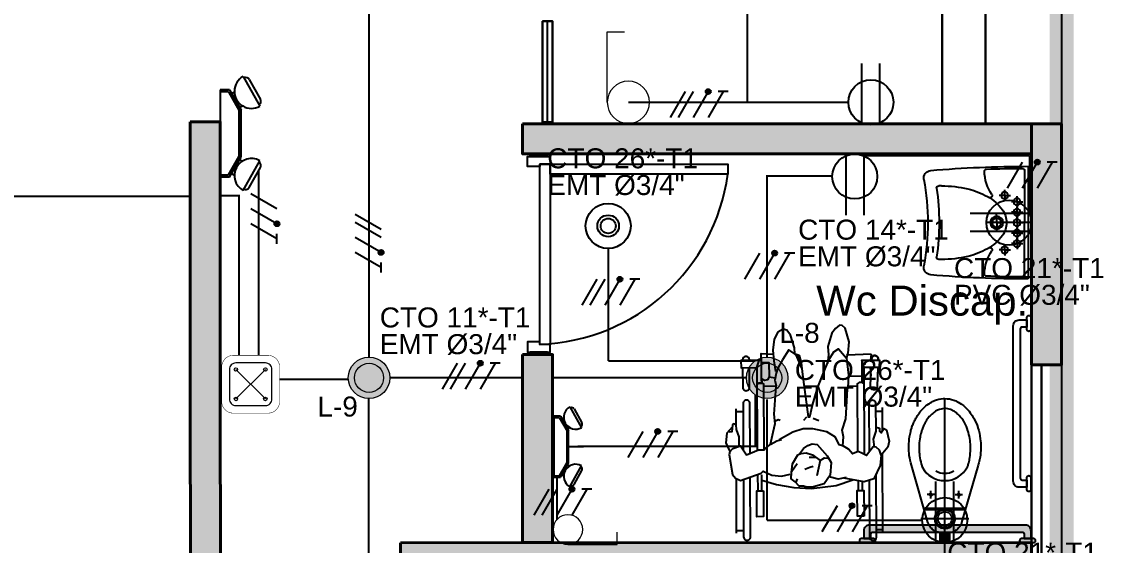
# Model space of a CAD drawing. Header units: metres. Extents: x -692 to 1029, y -233 to 3386.
# Drawn here: x 849.8 to 855.2, y 2479 to 2481.61 of the extents above; entities that cross this region are included whole.
import ezdxf
from ezdxf.lldxf.tags import DXFTag

# ---------------------------------------------------------------- set-up
doc = ezdxf.new("R2010")
doc.units = ezdxf.units.M
for name, pattern in [('HIDDEN', [9.525, 6.35, -3.175]), ('HIDDEN2', [4.7625, 3.175, -1.5875]), ('LÍNEAS_OCULTASX2', [0.75, 0.5, -0.25])]:
    doc.linetypes.add(name, pattern=pattern)
doc.layers.get('Defpoints').update_dxf_attribs({"color": 8})
for name, color, linetype in [('-ALAMBRADO', 7, 'Continuous'), ('-CN-GYD-ILUMINACION-EM', 1, 'Continuous'), ('-CN-GYD-TEXTOS', 7, 'Continuous'), ('A-columnas', 6, 'Continuous'), ('A_ACHU5', 255, 'Continuous'), ('A_METAL  PROY', 177, 'Continuous'), ('A_MUEBLES FIJOS', 252, 'Continuous'), ('AMOBLAMIENTO', 252, 'Continuous'), ('CAJA DE PASO', 86, 'Continuous'), ('F-2', 253, 'Continuous'), ('GG_PISO 5', 8, 'Continuous'), ('JCA_PROYECCIONES', 1, 'HIDDEN2'), ('LUMINARIA DE EMERGENCIA', 1, 'Continuous'), ('LUMINARIA LED CIRCULAR', 7, 'Continuous'), ('SENSOR MOVIMIENTO', 3, 'Continuous'), ('T', 1, 'Continuous')]:
    doc.layers.add(name, color=color, linetype=linetype)
for name, color, linetype, lineweight in [('-CN-GYD-TUBERIA PVC', 96, 'PVC_LINE', 25), ('-CN-GYD-TUBERÍA ILUMINACION', 5, 'Continuous', 18), ('-CN-GYD-TUBERÍA TOMACORRIENTE PVC', 86, 'Continuous', 18), ('-CN-INTERRUPTORES DE PARED', 3, 'Continuous', 20), ('_TEXTO', 7, 'Continuous', 9), ('TEXTOS', 250, 'Continuous', 20), ('Textos 1', 7, 'Continuous', 25), ('Vidrio', 253, 'Continuous', 30)]:
    doc.layers.add(name, color=color, linetype=linetype, lineweight=lineweight)
doc.layers.add('A-HATCH CONCRETO', color=7, linetype='Continuous', true_color=0xa8a8a8)
doc.layers.add('JCA_HATCH 254', color=7, linetype='Continuous', true_color=0xc4c4c4)
doc.layers.add('DIM-25', color=253, linetype='Continuous', plot=False)
doc.layers.add('Muro', color=7, linetype='Continuous', lineweight=40, true_color=0x2e2e2e)
doc.styles.add('GYD', font='arial.ttf', dxfattribs={"height": 2.5})
doc.styles.get("Standard").update_dxf_attribs({"font": 'arial.ttf'})
tags = doc.linetypes.add('EMT_LINE', pattern='A,0.5,-0.2,["EMT",Standard,S=0.1,R=0,X=-0.1,Y=-0.05],-0.25', length=0.95).pattern_tags.tags
tags[6] = DXFTag(74, 10)
tags = doc.linetypes.add('PVC_LINE', pattern='A,0.5,-0.2,["PVC",Standard,S=0.1,R=0,X=-0.1,Y=-0.05],-0.25', length=0.95).pattern_tags.tags
tags[6] = DXFTag(74, 10)

# ---------------------------------------------------------------- blocks, each defined once
blk = doc.blocks.new('t')
at = {"layer": 'T'}
for p, q in [((0.0063, 0.03), (0.2042, 0.03)), ((0.0063, -0.03), (0.2042, -0.03))]:
    blk.add_line(p, q, dxfattribs=at)
blk.add_circle((0.075, 0), 0.075, dxfattribs=at)
blk = doc.blocks.new('OJO DE BUEY 12W')
at = {"layer": 'JCA_HATCH 254', "transparency": 33554687}
h = blk.add_hatch(color=256, dxfattribs=at)
h.dxf.hatch_style = 1
h.paths.add_polyline_path([(-103.7, 0, 1), (103.7, 0, 1)])
h.paths.add_polyline_path([(72.7, 0, -1), (-72.7, 0, -1)], flags=16)
at = {"layer": 'LUMINARIA LED CIRCULAR', "linetype": 'EMT_LINE', "lineweight": 5, "ltscale": 10}
h = blk.add_hatch(color=256, dxfattribs=at)
h.dxf.hatch_style = 1
h.set_gradient(color1=(147, 149, 152), color2=(248, 246, 176), name='SPHERICAL')
edge = h.paths.add_edge_path()
edge.add_arc((0, 0), 72.7, 0, 360)
at = {"layer": 'LUMINARIA LED CIRCULAR', "linetype": 'Continuous', "lineweight": 5, "ltscale": 10}
for radius in [103.7, 72.7]:
    blk.add_circle((0, 0), radius, dxfattribs=at)
blk = doc.blocks.new('2x')
at = {"layer": '-ALAMBRADO'}
h = blk.add_hatch(color=256, dxfattribs=at)
edge = h.paths.add_edge_path()
edge.add_arc((0.075, 0.13), 0.025, 0, 360)
for p, q in [((-0.075, 0.13), (-0.225, -0.13)), ((0.075, 0.13), (-0.075, -0.13)), ((0.225, 0.13), (0.075, -0.13))]:
    blk.add_line(p, q, dxfattribs=at)
blk.add_lwpolyline([(0.275, 0.13), (0.175, 0.13)], dxfattribs=at)
blk.add_circle((0.075, 0.13), 0.025, dxfattribs=at)
blk = doc.blocks.new('*U28')
at = {"layer": '-ALAMBRADO'}
blk.add_blockref('2x', (0, 0), dxfattribs=at)
blk = doc.blocks.new('3x')
at = {"layer": '-ALAMBRADO'}
h = blk.add_hatch(color=256, dxfattribs=at)
edge = h.paths.add_edge_path()
edge.add_arc((0.078, 0.13), 0.025, 0, 360)
for p, q in [((-0.152, 0.13), (-0.302, -0.13)), ((-0.072, 0.13), (-0.222, -0.13)), ((0.078, 0.13), (-0.072, -0.13)), ((0.228, 0.13), (0.078, -0.13))]:
    blk.add_line(p, q, dxfattribs=at)
blk.add_lwpolyline([(0.278, 0.13), (0.178, 0.13)], dxfattribs=at)
blk.add_circle((0.078, 0.13), 0.025, dxfattribs=at)
blk = doc.blocks.new('*U95')
at = {"layer": '-ALAMBRADO'}
blk.add_blockref('3x', (0, 0), dxfattribs=at)
blk = doc.blocks.new('*U29')
at = {"layer": '-ALAMBRADO'}
blk.add_blockref('3x', (0, 0), dxfattribs=at)
blk = doc.blocks.new('Caja de paso')
at = {"layer": '-CN-GYD-TUBERÍA TOMACORRIENTE PVC', "const_width": 0.00173}
blk.add_lwpolyline([(-0.1111, 0.0667), (-0.1111, -0.0667, 0.414214), (-0.0667, -0.1111), (0.0667, -0.1111, 0.414214), (0.1111, -0.0667), (0.1111, 0.0667, 0.414214), (0.0667, 0.1111), (-0.0667, 0.1111, 0.414214)], format="xyb", close=True, dxfattribs=at)
at = {"layer": '-CN-GYD-TUBERÍA TOMACORRIENTE PVC'}
blk.add_lwpolyline([(-0.0566, -0.0819), (0.0566, -0.0819, 0.414214), (0.0819, -0.0566), (0.0819, 0.0566, 0.414214), (0.0566, 0.0819), (-0.0566, 0.0819, 0.414214), (-0.0819, 0.0566), (-0.0819, -0.0566, 0.414214)], format="xyb", close=True, dxfattribs=at)
at = {"layer": '-CN-GYD-TUBERÍA TOMACORRIENTE PVC', "linetype": 'LÍNEAS_OCULTASX2'}
for points in [[(-0.0566, 0.0566), (0.0566, -0.0566)], [(0.0566, 0.0566), (-0.0566, -0.0566)]]:
    blk.add_lwpolyline(points, dxfattribs=at)
at = {"layer": '-CN-GYD-TUBERÍA TOMACORRIENTE PVC'}
for centre in [(-0.0566, 0.0566), (0.0566, 0.0566), (-0.0566, -0.0566), (0.0566, -0.0566)]:
    blk.add_circle(centre, 0.00665, dxfattribs=at)
blk = doc.blocks.new('*U49')
at = {"layer": '-CN-GYD-ILUMINACION-EM', "ltscale": 0.3}
for p, q in [((-114.3, 285.4), (-197.3, 135.9)), ((-118.9, 277.1), (-118.9, 277.1)), ((-144.9, 269.7), (-200.1, 170.2)), ((-192.7, 144.3), (-192.7, 144.3)), ((-114.3, -285.4), (-197.3, -135.9)), ((-192.7, -144.3), (-192.7, -144.3)), ((-144.9, -269.7), (-200.1, -170.2)), ((-118.9, -277.1), (-118.9, -277.1))]:
    blk.add_line(p, q, dxfattribs=at)
at = {"layer": '-CN-GYD-ILUMINACION-EM'}
for p, q in [((0, 217.4), (-46, 217.4)), ((0, -217.4), (0, 217.4)), ((0, 207.4), (-40.2, 207.4)), ((-104.3, 116.3), (-104.3, -116.3)), ((-94.3, 113.6), (-94.3, -113.6)), ((-40.2, -207.4), (0, -207.4)), ((-46, -217.4), (0, -217.4))]:
    blk.add_line(p, q, dxfattribs=at)
for points in [[(-46, 217.4), (-104.3, 116.3)], [(-40.2, 207.4), (-94.3, 113.6)], [(-56.3, 199.4), (-70.4, 207.5)], [(-96.3, 130.1), (-110.4, 138.2)], [(-96.3, -130.1), (-110.4, -138.2)], [(-46, -217.4), (-104.3, -116.3)], [(-40.2, -207.4), (-94.3, -113.6)], [(-56.3, -199.4), (-70.4, -207.5)]]:
    blk.add_lwpolyline(points, dxfattribs=at)
at = {"layer": '-CN-GYD-ILUMINACION-EM', "ltscale": 0.3}
for centre, radius, start, end in [((-155.8, 210.7), 85.5, 240.9715, 60.9715), ((-128.2, 260.4), 19.1, 60.9715, 150.9715), ((-183.4, 160.9), 19.1, 150.9715, 240.9715), ((-183.4, -160.9), 19.1, 119.0285, 209.0285), ((-155.8, -210.7), 85.5, 299.0285, 119.0285), ((-128.2, -260.4), 19.1, 209.0285, 299.0285)]:
    blk.add_arc(centre, radius, start, end, dxfattribs=at)
at = {"layer": '-CN-GYD-TEXTOS', "style": 'GYD'}
blk.add_attdef('5', (-68.5, -405.5), '', height=125, rotation=90, dxfattribs=at)
blk = doc.blocks.new('*U62')
at = {"layer": '-CN-GYD-ILUMINACION-EM', "ltscale": 0.3}
for p, q in [((-144.9, 269.7), (-200.1, 170.2)), ((-114.3, 285.4), (-197.3, 135.9)), ((-118.9, 277.1), (-118.9, 277.1)), ((-192.7, 144.3), (-192.7, 144.3)), ((-114.3, -285.4), (-197.3, -135.9)), ((-192.7, -144.3), (-192.7, -144.3)), ((-144.9, -269.7), (-200.1, -170.2)), ((-118.9, -277.1), (-118.9, -277.1))]:
    blk.add_line(p, q, dxfattribs=at)
at = {"layer": '-CN-GYD-ILUMINACION-EM'}
for p, q in [((0, 217.4), (-46, 217.4)), ((0, 207.4), (-40.2, 207.4)), ((0, -217.4), (0, 217.4)), ((-104.3, 116.3), (-104.3, -116.3)), ((-94.3, 113.6), (-94.3, -113.6)), ((-46, -217.4), (0, -217.4)), ((-40.2, -207.4), (0, -207.4))]:
    blk.add_line(p, q, dxfattribs=at)
for points in [[(-46, 217.4), (-104.3, 116.3)], [(-40.2, 207.4), (-94.3, 113.6)], [(-56.3, 199.4), (-70.4, 207.5)], [(-96.3, 130.1), (-110.4, 138.2)], [(-96.3, -130.1), (-110.4, -138.2)], [(-46, -217.4), (-104.3, -116.3)], [(-40.2, -207.4), (-94.3, -113.6)], [(-56.3, -199.4), (-70.4, -207.5)]]:
    blk.add_lwpolyline(points, dxfattribs=at)
at = {"layer": '-CN-GYD-ILUMINACION-EM', "ltscale": 0.3}
for centre, radius, start, end in [((-155.8, 210.7), 85.5, 240.97153, 60.97153), ((-128.2, 260.4), 19.1, 60.97153, 150.97153), ((-183.4, 160.9), 19.1, 150.97153, 240.97153), ((-183.4, -160.9), 19.1, 119.02847, 209.02847), ((-155.8, -210.7), 85.5, 299.02847, 119.02847), ((-128.2, -260.4), 19.1, 209.02847, 299.02847)]:
    blk.add_arc(centre, radius, start, end, dxfattribs=at)
at = {"layer": '-CN-GYD-TEXTOS', "style": 'GYD'}
blk.add_attdef('5', (-68.5, -405.5), '', height=125, rotation=90, dxfattribs=at)
blk = doc.blocks.new('A$C14b492fb')
at = {"layer": '-CN-INTERRUPTORES DE PARED', "color": 3, "extrusion": (0, 0, -1)}
blk.add_lwpolyline([(0, 0.3527), (0, 0), (-0.0862, 0)], dxfattribs=at)
blk.add_circle((-0.1056, 0.3527), 0.1056, dxfattribs=at)
blk = doc.blocks.new('Sensor 360º_')
at = {"layer": 'SENSOR MOVIMIENTO'}
for radius in [0.1126, 0.054, 0.0375]:
    blk.add_circle((0, 0), radius, dxfattribs=at)
blk = doc.blocks.new('DISCAPACITADO PLANTA')
for points in [[(0.6744, 0.894), (0.5545, 0.8887), (0.5585, 0.8983), (0.5637, 0.9562), (0.5446, 1.0232), (0.5291, 1.0379), (0.5161, 1.0383), (0.4953, 1.0224), (0.4775, 0.9995), (0.4577, 0.9332), (0.4599, 0.8913), (0.4599, 0.8913), (0.4551, 0.848)], [(0.2917, 0.8958), (0.2908, 0.9253), (0.27, 0.9892), (0.2518, 1.0146), (0.2345, 1.019), (0.2082, 1.0038), (0.1889, 0.9694), (0.1821, 0.9144), (0.187, 0.8605), (0.1952, 0.8075)], [(0.2935, 0.8946), (0.3136, 0.8877), (0.3248, 0.8507), (0.3308, 0.7926), (0.3586, 0.581), (0.3676, 0.5817), (0.3802, 0.6394), (0.4066, 0.73), (0.4333, 0.7963), (0.4333, 0.7963), (0.4623, 0.8653), (0.4874, 0.9054), (0.5109, 0.9207), (0.5508, 0.8746), (0.5607, 0.7894), (0.5578, 0.7263)], [(0.1266, 0.8531), (0.1621, 0.8526), (0.1636, 0.7815), (0.1563, 0.7655), (0.1417, 0.7628), (0.1254, 0.7708), (0.1267, 0.8456), (0.1239, 0.8981), (0.1839, 0.8947)], [(0.3275, 0.8246), (0.299, 0.8908), (0.2628, 0.9155), (0.23, 0.8656), (0.2078, 0.8238), (0.1984, 0.7987), (0.1929, 0.7645), (0.199, 0.7352), (0.1981, 0.7337), (0.1881, 0.5936), (0.1925, 0.5466), (0.1925, 0.5466), (0.1823, 0.5022), (0.1696, 0.4422)], [(0.5545, 0.8887), (0.5508, 0.8746)], [(0.6271, 0.8639), (0.7174, 0.8649)], [(0.6391, 0.8292), (0.7157, 0.8295), (0.7157, 0.8295), (0.7174, 0.865)], [(0.6744, 0.894), (0.6711, 0.8644)], [(0.1258, 0.8624), (0.0232, 0.862), (0.0237, 0.8265), (0.1019, 0.8269)], [(0.1019, 0.8269), (0.1036, 0.4123)], [(0.1022, 0.8271), (0.1135, 0.8617)], [(0.641, 0.3929), (0.6391, 0.8292), (0.6271, 0.8639), (0.6276, 0.752)], [(0.6686, 0.8293), (0.6721, 0.7862)], [(0.1254, 0.7708), (0.1274, 0.7499)], [(0.1636, 0.7815), (0.1948, 0.7764)], [(0.6275, 0.7831), (0.5605, 0.7844)], [(0.1392, 0.4154), (0.1378, 0.7445), (0.1274, 0.7499), (0.1126, 0.7498), (0.1022, 0.7443)], [(0.1378, 0.7356), (0.1989, 0.7349)], [(0.3385, 0.734), (0.4084, 0.7347)], [(0.5314, 0.4354), (0.5352, 0.4806), (0.5352, 0.4806), (0.5286, 0.5145), (0.5286, 0.5145), (0.547, 0.571), (0.5555, 0.7186), (0.5555, 0.7186), (0.5604, 0.7348), (0.5604, 0.7348), (0.6041, 0.7356)], [(0.6395, 0.7466), (0.629, 0.752), (0.6143, 0.752), (0.6039, 0.7465), (0.6053, 0.4064)], [(-0.0027, 0.6209), (-0.0023, 0.5411)], [(-0.0026, 0.6073), (0.0337, 0.6074)], [(0.6974, 0.6093), (0.7283, 0.6094)], [(0.7283, 0.6274), (0.7288, 0.5097)], [(0.0144, 0.4337), (0.015, 0.4813), (0.0012, 0.5184), (-0.0006, 0.5405), (-0.0145, 0.5453), (-0.0192, 0.5386), (-0.0223, 0.5053), (-0.0349, 0.5049)], [(0.1921, 0.56), (0.2091, 0.567), (0.2195, 0.5641)], [(0.3513, 0.5791), (0.3357, 0.5629)], [(0.4123, 0.5606), (0.3835, 0.5727)], [(-0.0202, 0.5288), (-0.0465, 0.4995), (-0.0531, 0.4504), (-0.032, 0.4078), (-0.0352, 0.3905), (-0.0183, 0.2933), (-0.0042, 0.274), (0.0205, 0.2636), (0.1236, 0.2992), (0.1337, 0.309), (0.1778, 0.2892), (0.226, 0.2841), (0.2697, 0.2949)], [(0.698, 0.5285), (0.7161, 0.5241), (0.7159, 0.5089), (0.7229, 0.5012), (0.7378, 0.5229), (0.7505, 0.5168), (0.7637, 0.4592), (0.7564, 0.4298), (0.7238, 0.3898), (0.7156, 0.4144), (0.6986, 0.4287), (0.6845, 0.4313), (0.6496, 0.388), (0.6496, 0.388), (0.6312, 0.3985), (0.6082, 0.4076), (0.5807, 0.3955), (0.5604, 0.4188), (0.5358, 0.4338), (0.5145, 0.4415), (0.5145, 0.4415), (0.4949, 0.4792), (0.4531, 0.506), (0.3826, 0.5206), (0.3346, 0.5214), (0.2821, 0.505), (0.2135, 0.4657)], [(0.6904, 0.4302), (0.6847, 0.4688), (0.6983, 0.5091)], [(-0.0322, 0.4068), (-0.0169, 0.4227), (0.0207, 0.4359), (0.0509, 0.3915), (0.0509, 0.3915), (0.1112, 0.4153), (0.1392, 0.4153), (0.1392, 0.4153), (0.1445, 0.4234), (0.1726, 0.4445), (0.2019, 0.4613), (0.2252, 0.4683)], [(0.3153, 0.3964), (0.3357, 0.4229), (0.3579, 0.437), (0.3796, 0.4453), (0.4037, 0.4429), (0.4535, 0.3863), (0.4735, 0.3521), (0.4695, 0.2901), (0.4385, 0.2455), (0.3861, 0.2307), (0.3525, 0.2297), (0.3359, 0.2347), (0.3137, 0.2349), (0.2938, 0.2556), (0.2738, 0.2717), (0.2756, 0.3023), (0.2809, 0.3456), (0.3078, 0.3915), (0.3224, 0.3983), (0.3486, 0.4007), (0.3803, 0.3915), (0.4187, 0.3634), (0.4403, 0.3762), (0.456, 0.3748)], [(0.3639, 0.3789), (0.3956, 0.3793)], [(0.7238, 0.3898), (0.7183, 0.3378), (0.6869, 0.2717), (0.6386, 0.2564), (0.5386, 0.2752)], [(0.7293, 0.3965), (0.7309, 0.0065)], [(0.3041, 0.3461), (0.2778, 0.3076)], [(0.3425, 0.3187), (0.3676, 0.3296), (0.3838, 0.3344)], [(0.4193, 0.3625), (0.4025, 0.2869)], [(-0.0012, 0.2728), (0, 0)], [(0.1088, 0.2113), (0.1084, 0.294)], [(0.1281, 0.2113), (0.1278, 0.2915)], [(0.2983, 0.2539), (0.3057, 0.2711)], [(0.5491, 0.2773), (0.5085, 0.2691), (0.4636, 0.2815)], [(0.1279, 0.2638), (0.2008, 0.2428), (0.2875, 0.228), (0.3756, 0.2235), (0.4992, 0.2374), (0.5825, 0.2669)], [(0.611, 0.2134), (0.6108, 0.2616)], [(0.6304, 0.2135), (0.6302, 0.258)], [(-0.0001, 0.0131), (0.0363, 0.0133)], [(0.7309, 0.0166), (0.7, 0.0164)]]:
    blk.add_lwpolyline(points)
for points in [[(0.0652, 0.8621), (0.0652, 0.8663), (0.0652, 0.8663, 1), (0.0316, 0.8662), (0.0316, 0.8662), (0.0317, 0.8616)], [(0.6754, 0.8648), (0.6757, 0.871), (0.6757, 0.871, -1), (0.7092, 0.8695), (0.7092, 0.8695), (0.709, 0.865)], [(0.0318, 0.8266), (0.0322, 0.7283), (0.0322, 0.7283, 1), (0.0658, 0.7284), (0.0658, 0.7284), (0.0654, 0.8267)], [(0.7075, 0.8295), (0.7034, 0.7317), (0.7034, 0.7317, -1), (0.6698, 0.7331), (0.6698, 0.7331), (0.6739, 0.8291)], [(0.0692, 0.3987), (0.0681, 0.6476), (0.0681, 0.6476, 1), (0.0336, 0.6475), (0.0336, 0.6475), (0.0346, 0.4156)], [(0.6979, 0.5079), (0.6973, 0.6467), (0.6973, 0.6467, 1), (0.6627, 0.6466), (0.6627, 0.6466), (0.6638, 0.4056)], [(0.0352, 0.2687), (0.0364, -0.0189), (0.0364, -0.0189, 1), (0.071, -0.0188), (0.071, -0.0188), (0.0697, 0.2806)], [(0.6644, 0.2646), (0.6656, -0.0198), (0.6656, -0.0198, 1), (0.7001, -0.0197), (0.7001, -0.0197), (0.6988, 0.2967)]]:
    blk.add_lwpolyline(points, format="xyb")
for points in [[(0.3136, 0.8877), (0.2935, 0.8946), (0.299, 0.8908), (0.3275, 0.8246), (0.3248, 0.8507)], [(0.1267, 0.8456), (0.1258, 0.8624), (0.0232, 0.862), (0.0237, 0.8265), (0.1019, 0.8269), (0.1022, 0.7443), (0.1126, 0.7498), (0.1274, 0.7499), (0.1254, 0.7708)], [(0.1352, 0.2113), (0.1357, 0.0822), (0.1026, 0.0821), (0.1026, 0.0821), (0.102, 0.2112)], [(0.638, 0.0844), (0.6048, 0.0842), (0.6048, 0.0842), (0.6042, 0.2134), (0.6374, 0.2135)]]:
    blk.add_lwpolyline(points, close=True)
blk.add_lwpolyline([(0.6757, 0.871), (0.6754, 0.8645), (0.709, 0.8648), (0.7092, 0.8695, 1)], format="xyb", close=True)
blk = doc.blocks.new('INODORO')
at = {"layer": 'AMOBLAMIENTO'}
blk.add_hatch(color=255, dxfattribs=at).paths.add_polyline_path([(0.025, 0.05), (-0.025, 0.05), (-0.025, 0), (0.025, 0)])
at = {"layer": 'AMOBLAMIENTO', "extrusion": (-1.55665e-06, -4.47371e-06, 1)}
for p, q in [((-0.0513, 0.24, 13.5017), (-0.0887, 0.24, 13.5017)), ((-0.07, 0.2213, 13.5017), (-0.07, 0.2587, 13.5017)), ((0.0513, 0.24, 13.5017), (0.0887, 0.24, 13.5017)), ((0.07, 0.2213, 13.5017), (0.07, 0.2587, 13.5017)), ((0.103, 0.17, 13.5017), (-0.103, 0.17, 13.5017)), ((-0.0237, 0.164, 13.5017), (-0.1013, 0.164, 13.5017)), ((0.1013, 0.164, 13.5017), (0.0237, 0.164, 13.5017))]:
    blk.add_line(p, q, dxfattribs=at)
at = {"layer": 'AMOBLAMIENTO', "extrusion": (-1.55665e-06, -4.47371e-06, 1), "flags": 128}
for points, elevation in [([(0.1671, 0.3875), (0.0841, 0.1015, -0.016701), (0.0827, 0.097, -0.022806), (0.0804, 0.0911, -0.021821), (0.0776, 0.0856, -0.034751), (0.0723, 0.0775, -0.036571), (0.0655, 0.0699, -0.043988), (0.056, 0.0621, -0.052185), (0.0431, 0.0552, -0.082496), (0.0207, 0.0501, -0.014668), (0.0166, 0.05), (-0.0166, 0.05, -0.083909), (-0.0396, 0.0539, -0.098699), (-0.0632, 0.0678, -0.082496), (-0.0776, 0.0856, -0.052185), (-0.0834, 0.099, -0.009147), (-0.0841, 0.1015), (-0.1671, 0.3875, -0.038438), (-0.1773, 0.4362, -0.03221), (-0.18, 0.4779, -0.004356), (-0.18, 0.4836, -0.034754), (-0.176, 0.5285, -0.021818), (-0.1704, 0.5562, -0.013779), (-0.1656, 0.5734, -0.009024), (-0.1628, 0.582, -0.022804), (-0.1543, 0.6032, -0.021821), (-0.1445, 0.6227, -0.031515), (-0.1273, 0.6491, -0.003233), (-0.1258, 0.6511, -0.036571), (-0.1069, 0.6723, -0.043988), (-0.0805, 0.6939, -0.02205), (-0.0659, 0.7029, -0.030103), (-0.0513, 0.7099, -0.082496), (-0.0079, 0.7198, -0.014666), (0, 0.72, -0.083908), (0.0445, 0.7125, -0.043384), (0.0659, 0.7029, -0.055079), (0.1007, 0.6781, -0.050815), (0.1273, 0.6491, -0.03155), (0.1445, 0.6226, -0.052186), (0.1652, 0.5748, -0.001468), (0.1656, 0.5734, -0.042516), (0.1773, 0.5196, -0.03221), (0.18, 0.4779, -0.004357), (0.18, 0.4723, -0.034752), (0.176, 0.4274, -0.02182), (0.1704, 0.3996, -0.009707), (0.1671, 0.3875)], 13.5018), ([(0, 0.6701, 0.014666), (-0.005, 0.6699, 0.082496), (-0.0324, 0.6637, 0.044795), (-0.046, 0.6567, 0.007375), (-0.0496, 0.6542, 0.043988), (-0.0699, 0.6377, 0.036571), (-0.0844, 0.6214, 0.018877), (-0.0909, 0.6122, 0.015864), (-0.0979, 0.6006, 0.021821), (-0.1063, 0.584, 0.022804), (-0.1136, 0.5659, 0.01791), (-0.1181, 0.5512, 0.004894), (-0.1196, 0.5455, 0.021818), (-0.1248, 0.5196, 0.034754), (-0.1285, 0.4778, 0.004356), (-0.1285, 0.4725, 0.03221), (-0.126, 0.4336, 0.03362), (-0.1181, 0.3937, 0.010353), (-0.1156, 0.3852, 0.008488), (-0.1133, 0.3783)], 13.5017), ([(0.1134, 0.3783, 0.000935), (0.1136, 0.3791, 0.017908), (0.1181, 0.3937, 0.004894), (0.1196, 0.3995, 0.02182), (0.1249, 0.4253, 0.034752), (0.1285, 0.4672, 0.004357), (0.1286, 0.4725, 0.03221), (0.1261, 0.5114, 0.033619), (0.1181, 0.5512, 0.010353), (0.1157, 0.5597, 0.052186), (0.098, 0.6006, 0.015899), (0.0909, 0.6122, 0.066511), (0.0652, 0.6422, 0.040373), (0.046, 0.6567, 0.058094), (0.0282, 0.6653, 0.083908), (0, 0.6701)], 13.5017)]:
    blk.add_lwpolyline(points, format="xyb", dxfattribs=dict(at, elevation=elevation))
at = {"layer": 'AMOBLAMIENTO', "linetype": 'HIDDEN', "ltscale": 0.25, "extrusion": (-1.55665e-06, -4.47371e-06, 1), "elevation": 13.5017}
for points in [[(0, -0.1499), (0, 0.7201)], [(-0.12, 0.1201), (0.12, 0.1201)]]:
    blk.add_lwpolyline(points, dxfattribs=at)
at = {"layer": 'AMOBLAMIENTO', "extrusion": (-1.55665e-06, -4.47371e-06, 1), "elevation": 13.5017}
blk.add_lwpolyline([(0.025, 0.0501), (-0.025, 0.0501), (-0.025, 0.0001), (0.025, 0.0001)], close=True, dxfattribs=at)
at = {"layer": 'AMOBLAMIENTO', "extrusion": (-1.55665e-06, -4.47371e-06, 1)}
for major_axis, start_param, end_param in [((0.1211, -0.0421), 3.962815, 6.131668), ((0.0863, -0.03), 4.528683, 5.5658)]:
    blk.add_ellipse((0, 0.4382, 13.5017), major_axis=major_axis, ratio=1, start_param=start_param, end_param=end_param, dxfattribs=at)
for centre, major_axis in [((-0.07, 0.24, 13.5017), (0.00567, -0.00197)), ((0.07, 0.24, 13.5017), (0.00567, -0.00197)), ((0, 0.12, 13.5017), (0.0472, -0.0164)), ((0, 0.12, 13.5017), (0.0425, -0.0148)), ((0, 0.12, 13.5017), (0.0331, -0.0115))]:
    blk.add_ellipse(centre, major_axis=major_axis, ratio=1, dxfattribs=at)
blk = doc.blocks.new('BARANADA SANIT 02')
at = {"layer": 'A_ACHU5'}
h = blk.add_hatch(color=256, dxfattribs=at)
edge = h.paths.add_edge_path()
edge.add_arc((0.7725, -0.043), 0.01, 270, 360)
edge.add_line((0.7825, -0.043), (0.7825, -0.02))
edge.add_line((0.7825, -0.02), (0.8175, -0.02))
edge.add_line((0.8175, -0.02), (0.8175, -0.03))
edge.add_line((0.8175, -0.03), (0.8177, -0.03))
edge.add_line((0.8177, -0.03), (0.8177, -0.059))
edge.add_arc((0.7887, -0.059), 0.029, -90, 0, ccw=False)
edge.add_line((0.7887, -0.088), (0.5132, -0.088))
edge.add_line((0.5132, -0.088), (0.0114, -0.088))
edge.add_arc((0.0114, -0.059), 0.029, 180, 270, ccw=False)
edge.add_line((-0.0176, -0.059), (-0.0176, -0.03))
edge.add_line((-0.0176, -0.03), (-0.0176, -0.02))
edge.add_line((-0.0176, -0.02), (0.0176, -0.02))
edge.add_line((0.0176, -0.02), (0.0176, -0.043))
edge.add_arc((0.0276, -0.043), 0.01, 180, 270)
edge.add_line((0.0276, -0.053), (0.5132, -0.053))
edge.add_line((0.5132, -0.053), (0.7725, -0.053))
edge = h.paths.add_edge_path()
edge.add_arc((0.77, -0.01), 0.01, 90, 270, ccw=False)
edge.add_line((0.77, 0), (0.83, 0))
edge.add_arc((0.83, -0.01), 0.01, -90, 90, ccw=False)
edge.add_line((0.83, -0.02), (0.77, -0.02))
edge = h.paths.add_edge_path()
edge.add_arc((-0.03, -0.01), 0.01, 90, 270, ccw=False)
edge.add_line((-0.03, 0), (0.03, 0))
edge.add_arc((0.03, -0.01), 0.01, -90, 90, ccw=False)
edge.add_line((0.03, -0.02), (-0.03, -0.02))
at = {"layer": 'A_METAL  PROY'}
for points in [[(-0.03, -0.02, -1), (-0.03, 0), (0.03, 0), (0.03, 0, -1), (0.03, -0.02), (0.03, -0.02), (-0.03, -0.02)], [(0.77, -0.02, -1), (0.77, 0), (0.83, 0), (0.83, 0, -1), (0.83, -0.02), (0.83, -0.02), (0.77, -0.02)], [(0.7725, -0.053, 0.414214), (0.7825, -0.043), (0.7825, -0.02), (0.8175, -0.02), (0.8175, -0.03), (0.8177, -0.03), (0.8177, -0.059, -0.414214), (0.7887, -0.088), (0.5132, -0.088), (0.0114, -0.088, -0.414214), (-0.0176, -0.059), (-0.0176, -0.03), (-0.0176, -0.02), (0.0176, -0.02), (0.0176, -0.043, 0.414214), (0.0276, -0.053), (0.5132, -0.053)]]:
    blk.add_lwpolyline(points, format="xyb", close=True, dxfattribs=at)
blk = doc.blocks.new('BARANDA SANIT MINUS')
at = {"layer": 'A_METAL  PROY'}
for points in [[(-0.053, 0.0275, 0.414214), (-0.043, 0.0175), (-0.02, 0.0175), (-0.02, -0.0175), (-0.03, -0.0175), (-0.03, -0.0177), (-0.059, -0.0177, -0.414214), (-0.088, 0.0113), (-0.088, 0.2919), (-0.088, 0.7886, -0.414214), (-0.059, 0.8176), (-0.03, 0.8176), (-0.02, 0.8176), (-0.02, 0.7824), (-0.043, 0.7824, 0.414214), (-0.053, 0.7724), (-0.053, 0.2919)], [(-0.02, 0.83, -1), (0, 0.83), (0, 0.77), (0, 0.77, -1), (-0.02, 0.77), (-0.02, 0.77), (-0.02, 0.83)], [(-0.02, 0.03, -1), (0, 0.03), (0, -0.03), (0, -0.03, -1), (-0.02, -0.03), (-0.02, -0.03), (-0.02, 0.03)]]:
    blk.add_lwpolyline(points, format="xyb", close=True, dxfattribs=at)
blk = doc.blocks.new('lav discapacitados')
for p, q in [((0.1353, 0.125), (0.1353, 0.1399)), ((0.5032, 0.125), (0.5032, 0.1399)), ((0.3192, -0.3174), (0.3192, -0.0964)), ((0.1828, -0.19), (0.1828, -0.1617)), ((0.3192, -0.15), (0.2762, -0.1495)), ((0.3192, -0.15), (0.3192, -0.1217)), ((0.3192, -0.15), (0.3625, -0.1495)), ((0.3192, -0.15), (0.3192, -0.1783)), ((0.4557, -0.19), (0.4557, -0.1617)), ((0.1828, -0.19), (0.1545, -0.19)), ((0.1828, -0.19), (0.1828, -0.2183)), ((0.1828, -0.19), (0.2111, -0.19)), ((0.4557, -0.19), (0.4274, -0.19)), ((0.4557, -0.19), (0.484, -0.19)), ((0.4557, -0.19), (0.4557, -0.2183)), ((0.2148, -0.2514), (0.1865, -0.2514)), ((0.2148, -0.2514), (0.2148, -0.2231)), ((0.2148, -0.2514), (0.2431, -0.2514)), ((0.2148, -0.2514), (0.2148, -0.2797)), ((0.267, -0.2514), (0.2387, -0.2514)), ((0.267, -0.2514), (0.267, -0.2231)), ((0.267, -0.2514), (0.2953, -0.2514)), ((0.267, -0.2514), (0.267, -0.2797)), ((0.3192, -0.2514), (0.2909, -0.2514)), ((0.3192, -0.2514), (0.3192, -0.2231)), ((0.3192, -0.2514), (0.3475, -0.2514)), ((0.3192, -0.2514), (0.3192, -0.2797)), ((0.3714, -0.2514), (0.3431, -0.2514)), ((0.3714, -0.2514), (0.3714, -0.2231)), ((0.3714, -0.2514), (0.3997, -0.2514)), ((0.3714, -0.2514), (0.3714, -0.2797)), ((0.4236, -0.2514), (0.3953, -0.2514)), ((0.4236, -0.2514), (0.4236, -0.2231)), ((0.4236, -0.2514), (0.4519, -0.2514)), ((0.4236, -0.2514), (0.4236, -0.2797)), ((0.0377, -0.3074), (0.6007, -0.3074)), ((0.0583, -0.2892), (0.3192, -0.2892)), ((0.5802, -0.2892), (0.3192, -0.2892))]:
    blk.add_line(p, q)
blk.add_lwpolyline([(0.1353, 0.125, 0.057771), (0.1504, -0.0053, 0.071436), (0.1891, -0.1043, 0.106424), (0.2552, -0.1783, 0.158971), (0.3192, -0.1992, 0.158971)], format="xyb")
for centre, radius in [((0.3192, -0.15), 0.0325), ((0.3192, -0.15), 0.023), ((0.3192, -0.2514), 0.0174)]:
    blk.add_circle(centre, radius)
at = {"linetype": 'Continuous'}
for centre in [(0.1828, -0.19), (0.4557, -0.19), (0.2148, -0.2514), (0.267, -0.2514), (0.3714, -0.2514), (0.4236, -0.2514)]:
    blk.add_circle(centre, 0.0174, dxfattribs=at)
for centre, radius, start, end in [((5.7963, -0.3074), 5.7586, 175.15096, 180), ((0.0967, 0.1762), 0.0385, 79.4854, 175.151), ((0.3192, 1.3749), 1.1807, 259.4854, 280.5146), ((0.5417, 0.1762), 0.0385, 4.849, 100.5146), ((-5.1579, -0.3074), 5.7586, 0, 4.84904), ((0.1455, 0.1399), 0.0102, 81.9935, 180), ((0.3192, 1.3749), 1.237, 261.9935, 278.0065), ((-0.0664, 0.125), 0.5696, 346.7746, 0), ((0.4929, 0.1399), 0.0102, 0, 98.0065), ((0.1242, 0.0802), 0.3738, 330.4303, 346.7746), ((5.7963, -0.3074), 5.7483, 177.92069, 179.71619), ((0.062, -0.0992), 0.0102, 88.9603, 177.9207), ((0.0582, -0.3074), 0.2185, 56.4295, 88.9603), ((0.2442, 0.0121), 0.2358, 306.1312, 330.4303), ((0.5802, -0.3074), 0.2185, 91.0397, 123.5705), ((0.5765, -0.0992), 0.0102, 2.0793, 91.0397), ((-5.1579, -0.3074), 5.7483, 0.28381, 2.07931), ((0.1846, -0.1168), 0.0102, 236.4295, 31.5913), ((0.4538, -0.1168), 0.0102, 148.4087, 303.5705), ((0.3192, -0.0906), 0.1086, 270, 306.1312), ((0.0583, -0.2789), 0.0102, 179.7162, 270), ((0.5802, -0.2789), 0.0102, 270, 0.2838)]:
    blk.add_arc(centre, radius, start, end)
blk = doc.blocks.new('A$Ca93938d3')
at = {"layer": 'A-HATCH CONCRETO', "ltscale": 0.03}
h = blk.add_hatch(color=256, dxfattribs=at)
h.dxf.hatch_style = 1
h.paths.add_polyline_path([(11.7936, 8.6748), (11.7936, 8.5248), (12.1418, 8.5248), (12.1418, 8.6748)])
h.paths.add_polyline_path([(12.1418, 8.6748), (12.2918, 8.6748), (12.2918, 7.3238), (12.1418, 7.3238)])
h.paths.add_polyline_path([(14.8533, 7.1738), (14.8533, 7.3238), (11.7936, 7.3242), (11.7936, 7.1741)])
h.paths.add_polyline_path([(11.4436, 2.5501), (11.4436, 7.1748), (11.2936, 7.1748), (11.2936, 2.9155), (11.2936, 2.5501)])
h.paths.add_polyline_path([(14.8532, 3.9994), (14.7032, 3.9994), (14.7032, 7.1738), (14.8532, 7.1738)])
h.paths.add_polyline_path([(13.453, 4.1494), (13.4532, 2.4598), (13.8032, 2.4599), (13.8032, 2.6102), (13.6041, 2.6099), (13.603, 4.1494)])
h.paths.add_polyline_path([(14.8532, 2.6101), (14.7032, 2.6101), (14.7032, 1.9603), (14.8532, 1.9603)])
h.paths.add_polyline_path([(14.7032, 2.4598), (14.7032, 2.46), (14.7032, 2.6101), (14.7032, 2.6098)], flags=16)
h.paths.add_polyline_path([(11.2936, 0.1154), (14.8533, 0.1154), (14.8533, 0.2654), (11.7936, 0.2654), (11.7936, 0.15), (11.2936, 0.15)])
h.paths.add_polyline_path([(14.7032, 0.7603), (14.7032, 0.2654), (14.8533, 0.2654), (14.8533, 0.7603)])
h.paths.add_polyline_path([(18.169, 2.6101), (18.169, 2.4601), (17.6025, 2.4601), (17.6025, 0.0954), (17.4525, 0.0954), (17.4525, 2.6101)])
h.paths.add_polyline_path([(20.7214, 2.6101), (20.7214, 2.4601), (20.2936, 2.4601), (20.2936, 2.55), (19.7936, 2.55), (19.7936, 2.4601), (19.369, 2.4601), (19.369, 2.6101)])
h.paths.add_polyline_path([(17.6025, 0.0954), (24.6451, 0.0954), (24.6451, 0.2481), (17.6025, 0.2481)])
h.paths.add_polyline_path([(22.9205, 2.61), (22.9205, 2.46), (21.9214, 2.46), (21.9214, 2.61)])
h.paths.add_polyline_path([(22.3459, 0.2481), (22.496, 0.2481), (22.496, 2.46), (22.346, 2.46), (22.346, 2.462), (22.3459, 0.2481), (22.3459, 0.2481)])
h.paths.add_polyline_path([(24.1205, 2.61), (24.1205, 2.46), (24.6451, 2.46), (24.6451, 0.0954), (24.7952, 0.0954), (24.7952, 2.61)])
h.paths.add_polyline_path([(27.7912, 0.25), (31.5924, 0.25), (31.5924, 0.1), (27.7912, 0.0999)])
h.paths.add_polyline_path([(27.2411, 0.1), (27.2411, 2.55), (27.2912, 2.55), (27.2912, 0.15), (27.7912, 0.15), (27.7912, 0.1)])
h.paths.add_polyline_path([(31.0265, 1.7536), (31.0265, 0.25), (30.8764, 0.25), (30.8764, 1.7536)])
h.paths.add_polyline_path([(31.0265, 1.7536), (31.4423, 1.7537), (31.4423, 1.6036), (31.0265, 1.6036)])
h.paths.add_polyline_path([(31.5924, 1.7537), (31.5924, 0.25), (31.4424, 0.25), (31.4423, 1.7537)])
h.paths.add_polyline_path([(28.2906, 4.069), (31.4423, 4.0695), (31.4423, 3.9195), (28.2906, 3.919)])
h.paths.add_polyline_path([(28.8996, 5.0092), (28.8996, 4.0695), (29.0497, 4.0695), (29.0497, 5.0092)])
h.paths.add_polyline_path([(27.2397, 6.1716), (27.2411, 2.55), (27.3912, 2.55), (27.3898, 6.1716)])
h.paths.add_polyline_path([(27.3906, 4.0694), (27.3906, 4.0694), (27.3906, 3.9194), (27.3906, 3.9193)], flags=17)
h.paths.add_polyline_path([(28.8996, 6.1616), (31.4423, 6.1616), (31.4423, 6.0116), (28.8996, 6.0115)])
h.paths.add_polyline_path([(31.5924, 6.1616), (31.5924, 4.9583), (31.4424, 4.9583), (31.4423, 6.1616)])
h.paths.add_polyline_path([(28.8996, 9.9285), (28.8996, 8.3691), (29.0497, 8.3691), (29.0496, 9.9285)])
h.paths.add_polyline_path([(30.9949, 9.9263), (28.8996, 9.9301), (28.8996, 10.0802), (30.9957, 10.0761)])
h.paths.add_polyline_path([(31.2123, 11.5245), (22.7445, 11.5245), (22.7445, 11.3745), (31.2123, 11.3745)])
h.paths.add_polyline_path([(22.7445, 8.6738), (22.7449, 11.3745), (22.8949, 11.3745), (22.8945, 8.6738)])
at = {"layer": 'A-columnas', "color": 40, "true_color": 0xf8d731}
blk.add_line((29.0247, 6.1709), (29.0247, 6.6709), dxfattribs=at)
at = {"layer": 'Defpoints', "ltscale": 5, "const_width": 0.1199}
blk.add_lwpolyline([(0, 54.475), (31.5924, 54.475), (31.5924, 0), (0, 0)], close=True, dxfattribs=at)
at = {"layer": 'DIM-25'}
blk.add_lwpolyline([(29.0373, 5.9101), (29.0373, 5.9608), (29.9248, 5.9608), (29.9248, 5.9101)], close=True, dxfattribs=at)
blk.add_arc((28.9503, 6.0427), 0.9835, 272.1171, 352.2523, dxfattribs=at)
at = {"layer": 'F-2'}
for points in [[(28.9866, 5.9482), (28.9248, 5.9482), (28.9248, 5.9989), (29.0373, 5.9989), (29.0373, 5.9608), (28.9866, 5.9608), (28.9866, 5.9482)], [(29.0246, 6.0115), (29.0246, 5.9989), (28.9375, 5.9989), (28.9375, 6.0115)], [(28.9866, 5.0726), (28.9248, 5.0726), (28.9248, 5.0218), (29.0373, 5.0218), (29.0373, 5.0599), (28.9866, 5.0599), (28.9866, 5.0726)], [(29.0246, 5.0092), (29.0246, 5.0218), (28.9375, 5.0218), (28.9375, 5.0092)]]:
    blk.add_lwpolyline(points, dxfattribs=at)
blk.add_lwpolyline([(28.9866, 5.9608), (29.0373, 5.9608), (29.0373, 5.0599), (28.9866, 5.0599)], close=True, dxfattribs=at)
at = {"layer": 'JCA_PROYECCIONES'}
blk.add_line((31.5924, 54.3999), (31.5924, 1.7537), dxfattribs=at)
at = {"layer": 'Muro'}
for points in [[(27.2397, 6.1716), (27.2411, 2.55), (27.3912, 2.55), (27.3898, 6.1716)], [(28.8996, 6.1616), (31.4423, 6.1616), (31.4423, 6.0116), (28.8996, 6.0115)], [(31.5924, 6.1616), (31.5924, 4.9583), (31.4424, 4.9583), (31.4423, 6.1616)], [(28.8996, 5.0092), (28.8996, 4.0695), (29.0497, 4.0695), (29.0497, 5.0092)], [(28.2906, 4.069), (31.4423, 4.0695), (31.4423, 3.9195), (28.2906, 3.919)]]:
    blk.add_lwpolyline(points, close=True, dxfattribs=at)
at = {"layer": 'Vidrio'}
for points in [[(30.9953, 6.1616), (31.2124, 6.1616), (31.2123, 11.3755), (30.9953, 11.3755)], [(29.0497, 6.1709), (28.9997, 6.1709), (28.9997, 6.6747), (29.0497, 6.6747)], [(31.4424, 1.7537), (31.4924, 1.7537), (31.4923, 4.9583), (31.4423, 4.9583)]]:
    blk.add_lwpolyline(points, close=True, dxfattribs=at)
at = {"xscale": -1, "rotation": 180}
blk.add_blockref('BARANADA SANIT 02', (30.6223, 4.0695), dxfattribs=at)
at = {"layer": 'A_METAL  PROY'}
blk.add_blockref('BARANDA SANIT MINUS', (31.439, 4.3645), dxfattribs=at)
at = {"layer": 'A_MUEBLES FIJOS'}
for name, p in [('DISCAPACITADO PLANTA', (29.9675, 4.1171)), ('INODORO', (31.0092, 4.0692, -13.5017))]:
    blk.add_blockref(name, p, dxfattribs=at)
at = {"layer": 'AMOBLAMIENTO', "xscale": -1, "rotation": 89.99999862940636}
blk.add_blockref('lav discapacitados', (31.1184, 5.9875), dxfattribs=at)
at = {"layer": 'Textos 1', "color": 8, "linetype": 'Continuous', "ltscale": 0.3}
blk.add_text('Wc Discap.', height=0.15, dxfattribs=at).set_placement((30.3666, 5.2039))

msp = doc.modelspace()

# ---------------------------------------------------------------- linework, layer by layer
at = {"layer": '-CN-GYD-TUBERIA PVC', "linetype": 'PVC_LINE', "ltscale": 10, "const_width": 0.01}
msp.add_lwpolyline([(854.8328, 2480.6526), (854.8328, 2480.944)], dxfattribs=at)
at = {"layer": '-CN-GYD-TUBERIA PVC', "linetype": 'PVC_LINE', "ltscale": 10, "const_width": 0.01, "elevation": 0}
msp.add_lwpolyline([(854.2958, 2479.1227), (853.5208, 2479.1227)], dxfattribs=at)
at = {"layer": '-CN-GYD-TUBERÍA ILUMINACION', "linetype": 'EMT_LINE', "ltscale": 10, "const_width": 0.01}
for points in [[(851.5308, 2482.1472), (851.5321, 2479.9377)], [(853.4224, 2481.9162), (853.4225, 2481.2108)], [(852.8277, 2481.2108), (853.924, 2481.2108)], [(854.8328, 2480.944), (854.0021, 2480.9438)], [(850.981, 2479.9477), (850.9805, 2480.8733)], [(853.5208, 2479.9377), (853.5208, 2480.8431), (853.8461, 2480.8431)], [(849.1664, 2480.7415), (850.6403, 2480.7415)], [(850.7891, 2480.7447), (850.8819, 2480.7447), (850.8819, 2479.948)], [(853.4619, 2479.9174), (852.7267, 2479.9174)], [(851.4287, 2479.8267), (851.0852, 2479.8267)], [(851.6359, 2479.834), (852.2988, 2479.834)], [(852.4488, 2479.834), (853.417, 2479.834)], [(852.5215, 2479.4908), (853.4614, 2479.491), (853.4614, 2479.749)], [(851.5308, 2479.7305), (851.5308, 2478.931)], [(852.4715, 2479.3374), (852.4715, 2479.1252)]]:
    msp.add_lwpolyline(points, dxfattribs=at)
at = {"layer": '-CN-GYD-TUBERÍA ILUMINACION', "linetype": 'EMT_LINE', "ltscale": 10, "const_width": 0.01, "elevation": 0}
for points in [[(852.7267, 2480.4785), (852.7267, 2479.9174)], [(853.5208, 2479.1227), (853.5208, 2479.7267)]]:
    msp.add_lwpolyline(points, dxfattribs=at)
at = {"layer": '-CN-INTERRUPTORES DE PARED', "color": 3, "extrusion": (0, 0, -1)}
for p, q in [((852.722, 2481.2108), (852.722, 2481.5635)), ((852.722, 2481.5635), (852.8081, 2481.5635))]:
    msp.add_line(p, q, dxfattribs=at)
msp.add_circle((-852.8276, 2481.2108), 0.1056, dxfattribs=at)
at = {"layer": 'GG_PISO 5', "extrusion": (-1.55665e-06, -4.47371e-06, 1)}
for major_axis, start_param, end_param in [((0.1211, -0.0421), 3.962815, 6.131668), ((0.0863, -0.03), 4.528683, 5.5658)]:
    msp.add_ellipse((854.4083, 2479.4484, 0), major_axis=major_axis, ratio=1, start_param=start_param, end_param=end_param, dxfattribs=at)
for centre, major_axis in [((854.3383, 2479.2502, 0), (0.00567, -0.00197)), ((854.4783, 2479.2502, 0), (0.00567, -0.00197)), ((854.4083, 2479.1302, 0), (0.0472, -0.0164)), ((854.4083, 2479.1302, 0), (0.0425, -0.0148)), ((854.4083, 2479.1302, 0), (0.0331, -0.0115))]:
    msp.add_ellipse(centre, major_axis=major_axis, ratio=1, dxfattribs=at)

# ---------------------------------------------------------------- block references
msp.add_blockref('A$Ca93938d3', (823.3992, 2474.941))
at = {"xscale": 0.7, "yscale": 0.7, "rotation": 90}
msp.add_blockref('A$C14b492fb', (852.7724, 2479.0019), dxfattribs=at)
at = {"layer": '_TEXTO', "linetype": 'Continuous', "ltscale": 10, "xscale": 0.5, "yscale": 0.5}
for name, p, zscale in [('*U29', (853.1872, 2481.1991), 320), ('*U28', (854.8328, 2480.8466), 0.5), ('*U28', (853.5208, 2480.392), 0.5), ('*U29', (852.746, 2480.2615), 320), ('*U95', (852.0487, 2479.8417), 0.5), ('*U28', (852.9369, 2479.501, 0), 0.5), ('*U29', (852.5067, 2479.2126), 320), ('*U28', (853.9073, 2479.1301, 0), 0.5)]:
    msp.add_blockref(name, p, dxfattribs=dict(at, zscale=zscale))
at = {"layer": '_TEXTO', "linetype": 'Continuous', "ltscale": 10, "xscale": 0.5, "yscale": 0.5, "rotation": 270}
for name, p, zscale in [('*U28', (851.0068, 2480.6411), 0.5), ('*U29', (851.527, 2480.4997), 320)]:
    msp.add_blockref(name, p, dxfattribs=dict(at, zscale=zscale))
at = {"layer": 'CAJA DE PASO', "linetype": 'Continuous', "ltscale": 10, "xscale": 1.3, "yscale": 1.3, "zscale": 45.18280937220077}
msp.add_blockref('Caja de paso', (850.9407, 2479.8019), dxfattribs=at)
at = {"layer": 'LUMINARIA DE EMERGENCIA', "linetype": 'Continuous', "ltscale": 10, "rotation": 180}
for name, p, xscale, yscale, zscale in [('*U49', (850.7891, 2481.0549), 0.001, 0.001, 0.001), ('*U62', (852.4555, 2479.4896), 0.0007, 0.0007, 0.0007)]:
    msp.add_blockref(name, p, dxfattribs=dict(at, xscale=xscale, yscale=yscale, zscale=zscale))
at = {"layer": 'LUMINARIA LED CIRCULAR', "xscale": 0.001, "yscale": 0.001, "zscale": 0.578415361173768}
for p in [(851.5321, 2479.834), (853.5208, 2479.834)]:
    msp.add_blockref('OJO DE BUEY 12W', p, dxfattribs=at)
at = {"layer": 'SENSOR MOVIMIENTO'}
msp.add_blockref('Sensor 360º_', (852.7267, 2480.5929, 0), dxfattribs=at)
at = {"layer": 'T', "xscale": 1.5, "yscale": 1.5, "zscale": 1.5}
for p, rotation in [((854.0392, 2481.0983), 90), ((853.9585, 2480.9526), 270), ((854.8415, 2480.6093), 180), ((854.4083, 2479.0102, 0), 89.99999999999999)]:
    msp.add_blockref('t', p, dxfattribs=dict(at, rotation=rotation))

# ---------------------------------------------------------------- texts
at = {"layer": 'TEXTOS', "char_height": 0.1, "attachment_point": 1}
for s, insert, width in [('\\A1;\\pxsm0.8;CTO 26*-T1\\PEMT Ø3/4"       ', (852.4226, 2480.9808), 0.728353), ('\\A1;\\pxsm0.8;CTO 14*-T1\\PEMT Ø3/4"       ', (853.6755, 2480.6244), 0.7316), ('\\A1;\\pxsm0.8;CTO 21*-T1\\PPVC Ø3/4"         ', (854.4543, 2480.4321), 0.728353), ('\\A1;\\pxsm0.8;CTO 11*-T1\\PEMT Ø3/4"       ', (851.5857, 2480.1856), 0.728353), ('\\A1;\\pxsm0.8;CTO 26*-T1\\PEMT Ø3/4"       ', (853.659, 2479.9234), 0.728353), ('\\A1;\\pxsm0.8;CTO 21*-T1\\PPVC Ø3/4"         ', (854.4206, 2479.0106), 0.728353)]:
    msp.add_mtext(s, dxfattribs=dict(at, insert=insert, width=width))
for s, insert in [('\\pxqc;L-8', (853.2957, 2480.1088)), ('\\pxqc;L-9', (850.9885, 2479.7404))]:
    msp.add_mtext_dynamic_manual_height_columns(s, width=0.773487, gutter_width=0.325, heights=[0], dxfattribs=dict(at, insert=insert))

doc.saveas('drawing.dxf')
